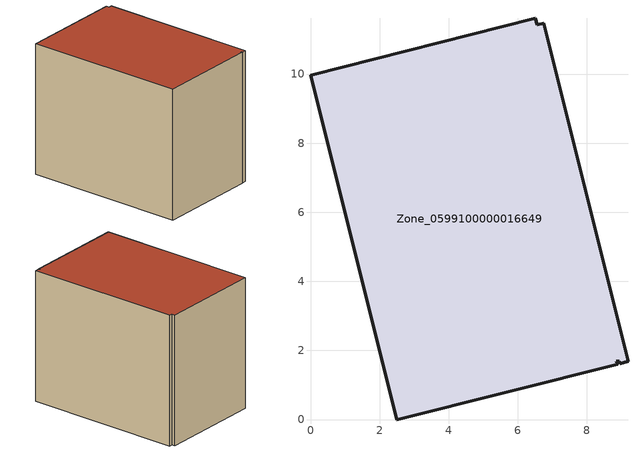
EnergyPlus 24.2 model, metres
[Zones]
Zone_0599100000016649
 floor ground (C_G): 8.94,1.68 8.85,1.68 8.9,1.61 2.5,0 0,9.97 6.5,11.61 6.56,11.43 6.75,11.47 9.19,1.68 8.95,1.62 z0
 wall outside (C_F): 6.75,11.47 6.56,11.43 6.5,11.61 0,9.97 2.5,0 8.9,1.61 8.85,1.68 8.94,1.68 8.95,1.62 9.19,1.68 6.75,11.47 z0:8.47
 roof outside (C_R): 8.95,1.62 9.19,1.68 6.75,11.47 6.56,11.43 6.5,11.61 0,9.97 2.5,0 8.9,1.61 8.85,1.68 8.94,1.68 z8.47
[BUILDING]
Pand.0599100000016649: North Axis=0; Terrain=City; Loads Convergence Tolerance Value=0.04; Temperature Convergence Tolerance Value=0.4; Solar Distribution=FullExterior; Maximum Number of Warmup Days=25; Minimum Number of Warmup Days=1
[Site:Location]
Rotterdam.The.Hague.AP_ZH_NLD Design_Conditions: Latitude=51.96; Longitude=4.45; Time Zone=1; Elevation=-4.5
[SITE:GROUNDTEMPERATURE:BUILDINGSURFACE]
18, 18, 18, 18, 18, 18, 18, 18, 18, 18, 18, 18
[MATERIAL] Thermal Absorptance=0.9; Solar Absorptance=0.7; Visible Absorptance=0.7
Name | Roughness | Thickness | Conductivity | Density | Specific Heat
G.TI.1992-2005 | MediumSmooth | 0.15 | 0.06 | 540 | 1210
F.TI.1992-2005 | Rough | 0.3 | 0.12 | 1920 | 840
R.TI.1992-2005 | MediumRough | 0.2 | 0.08 | 1500 | 1000
[CONSTRUCTION]
C_G: G.TI.1992-2005
C_F: F.TI.1992-2005
C_R: R.TI.1992-2005
[ZONE]
Zone_0599100000016649: Type=1; Multiplier=1; Ceiling Height=Autocalculate; Volume=Autocalculate; Floor Area=autocalculate; Part of Total Floor Area=Yes
[ZONEINFILTRATION:DESIGNFLOWRATE]
Infil_Zone_0599100000016649: Zone or ZoneList or Space or SpaceList=Zone_0599100000016649; Schedule=AlwaysOn; Design Flow Rate Calculation Method=Flow/Area; Flow Rate per Floor Area=0.0015; Constant Term Coefficient=1; Temperature Term Coefficient=0; Velocity Term Coefficient=0; Velocity Squared Term Coefficient=0
[HVACTEMPLATE:ZONE:IDEALLOADSAIRSYSTEM]
Zone_0599100000016649: Maximum Heating Supply Air Temperature=50; Minimum Cooling Supply Air Temperature=13; Maximum Heating Supply Air Humidity Ratio=0.0156; Minimum Cooling Supply Air Humidity Ratio=0.0077; Heating Limit=NoLimit; Cooling Limit=NoLimit; Dehumidification Control Type=ConstantSensibleHeatRatio; Cooling Sensible Heat Ratio=0.7; Dehumidification Setpoint=60; Humidification Control Type=None; Humidification Setpoint=30; Outdoor Air Method=None; Outdoor Air Flow Rate per Person=0.00944; Outdoor Air Flow Rate per Zone Floor Area=0; Outdoor Air Flow Rate per Zone=0; Demand Controlled Ventilation Type=None; Outdoor Air Economizer Type=NoEconomizer; Heat Recovery Type=None; Sensible Heat Recovery Effectiveness=0.7; Latent Heat Recovery Effectiveness=0.65
[ZONECONTROL:THERMOSTAT]
ThermostatControl_Zone_0599100000016649: Zone or ZoneList=Zone_0599100000016649; Control Type Schedule=DualSetpointControlType; Control 1=Thermostat_Zone_0599100000016649; Temperature Difference Between Cutout And Setpoint=0
[THERMOSTATSETPOINT:DUALSETPOINT]
Thermostat_Zone_0599100000016649: Heating Setpoint Temperature Schedule=HeatingSetpoint_Zone_0599100000016649; Cooling Setpoint Temperature Schedule=CoolingSetpoint_Zone_0599100000016649
[SCHEDULE:COMPACT]
HeatingSetpoint_Zone_0599100000016649: Through: 12/31, For: AllDays, Until: 24:00, 21
CoolingSetpoint_Zone_0599100000016649: Through: 12/31, For: AllDays, Until: 24:00, 24
DualSetpointControlType: Through: 12/31, For: AllDays, Until: 24:00, 4
AlwaysOn: Through: 12/31, For: AllDays, Until: 24:00, 1
